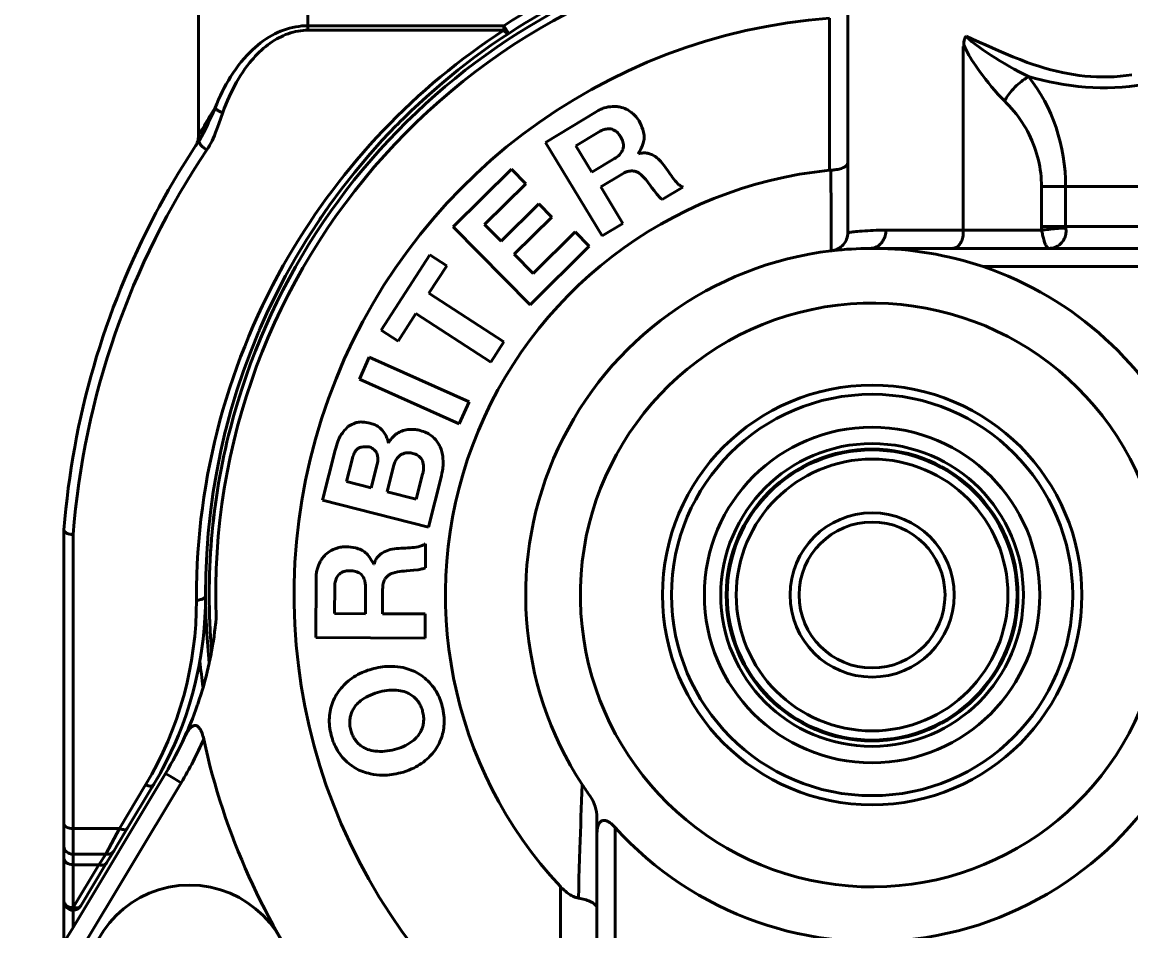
# Model space of a CAD drawing. Header units: millimetres. Extents: x 15 to 415, y 5 to 292.
# Drawn here: x 84.9 to 92.5, y 228.56 to 234.79 of the extents above; entities that cross this region are included whole.
import ezdxf

# ---------------------------------------------------------------- set-up
doc = ezdxf.new("R2010")
doc.units = ezdxf.units.MM
doc.layers.add('Annotations', color=7, linetype='Continuous')
doc.layers.add('Geometries', color=7, linetype='Continuous')
doc.styles.add('Shapr2', font='txt', dxfattribs={"height": 3.3495})
doc.dimstyles.new('ISO-25', dxfattribs={"dimtxt": 2.5, "dimasz": 2.5, "dimexe": 1.25, "dimexo": 0.625, "dimtad": 1, "dimtxsty": 'Standard', "dimcen": 2.5, "dimadec": 0, "dimazin": 0, "dimtfac": 1, "dimtmove": 0, "dimatfit": 3, "dimfxl": 1, "dimarcsym": 0})

# ---------------------------------------------------------------- blocks, each defined once
blk = doc.blocks.new('*D2')
at = {"layer": 'Annotations', "color": 0, "linetype": 'Continuous', "lineweight": 15}
for p, q in [((179.652, 228.9236), (179.652, 184.3288)), ((55.4198, 223.1803), (55.4198, 184.3288)), ((177.152, 185.5788), (57.9198, 185.5788))]:
    blk.add_line(p, q, dxfattribs=at)
at = {"layer": 'Annotations', "color": 0}
for points in [[(57.9198, 185.9955), (57.9198, 185.1621), (55.4198, 185.5788)], [(177.152, 185.1621), (177.152, 185.9955), (179.652, 185.5788)]]:
    blk.add_solid(points, dxfattribs=at)
at = {"layer": 'Defpoints', "color": 0}
for p in [(179.652, 229.5486), (55.4198, 223.8053), (55.4198, 185.5788)]:
    blk.add_point(p, dxfattribs=at)
at = {"layer": 'Annotations', "color": 0, "lineweight": 15, "insert": (117.8778, 188.2725), "char_height": 3.3495, "attachment_point": 5, "style": 'Shapr2'}
blk.add_mtext('\\A1;496,93', dxfattribs=at)

msp = doc.modelspace()

# ---------------------------------------------------------------- linework, layer by layer
at = {"layer": 'Geometries', "linetype": 'Continuous', "lineweight": 40}
for p, q in [((86.1093, 239.1743), (86.1093, 234.0103)), ((86.8593, 239.1743), (86.8593, 234.7657)), ((90.5609, 234.8688), (90.5609, 233.8274)), ((90.4359, 234.8168), (90.4359, 233.7754)), ((88.2022, 234.7657), (86.8593, 234.7657)), ((86.8593, 234.7495), (86.8593, 234.7657)), ((86.8593, 234.7345), (86.8593, 234.7495)), ((86.8593, 234.7345), (88.2022, 234.7345)), ((88.186, 234.6801), (88.2363, 234.7133)), ((88.2022, 234.7657), (88.2022, 234.7345)), ((88.2022, 234.7657), (88.2363, 234.7133)), ((91.3557, 234.6214), (91.3557, 234.6337)), ((91.3557, 234.6214), (91.3522, 234.6228)), ((91.3522, 233.3649), (91.3522, 234.6228)), ((86.2229, 234.2028), (86.2226, 234.202)), ((88.4887, 233.9663), (88.8346, 234.1759)), ((87.5013, 234.1182), (87.4705, 234.0871)), ((87.505, 234.1218), (87.5013, 234.1182)), ((88.8507, 234.0358), (88.6962, 233.9422)), ((86.0907, 233.9445), (86.1028, 233.9628)), ((86.1155, 233.9817), (86.1028, 233.9628)), ((88.8775, 233.3249), (88.4887, 233.9663)), ((86.0887, 233.9415), (86.0891, 233.942)), ((86.0887, 233.9415), (86.089, 233.9419)), ((86.0887, 233.9415), (86.0889, 233.9418)), ((86.0888, 233.9416), (86.0898, 233.9431)), ((86.089, 233.9419), (86.0892, 233.9421)), ((86.0895, 233.9427), (86.0891, 233.942)), ((86.0892, 233.9421), (86.0895, 233.9427)), ((86.0894, 233.9425), (86.0896, 233.9428)), ((86.0895, 233.9427), (86.0903, 233.9438)), ((86.0898, 233.9431), (86.0895, 233.9427)), ((86.0899, 233.9432), (86.0896, 233.9428)), ((86.0898, 233.9431), (86.0907, 233.9445)), ((86.0898, 233.9431), (86.0903, 233.9438)), ((86.0899, 233.9433), (86.0898, 233.9431)), ((88.6962, 233.9422), (88.8056, 233.7616)), ((89.1255, 233.8904), (89.1266, 233.8886)), ((88.8056, 233.7616), (88.961, 233.8558)), ((90.5609, 233.8274), (90.5609, 233.3479)), ((87.8559, 233.3873), (88.2547, 233.7818)), ((88.2547, 233.7818), (88.3522, 233.6832)), ((89.0086, 233.7471), (88.8666, 233.661)), ((90.4444, 233.7759), (90.4359, 233.7754)), ((88.3522, 233.6832), (88.0706, 233.4047)), ((88.8666, 233.661), (89.0185, 233.4104)), ((89.4299, 233.6598), (89.2889, 233.5743)), ((91.8882, 233.6649), (91.8882, 233.3899)), ((91.8882, 233.6649), (91.9653, 233.6649)), ((91.9653, 233.6649), (92.0537, 233.6649)), ((94.3272, 233.6649), (92.0537, 233.6649)), ((92.0537, 233.3899), (92.0537, 233.6649)), ((87.0029, 233.5289), (86.9587, 233.4656)), ((88.1837, 233.2904), (88.4421, 233.546)), ((88.4421, 233.546), (88.5322, 233.4549)), ((86.9587, 233.4656), (86.931, 233.4248)), ((88.5322, 233.4549), (88.2738, 233.1993)), ((88.3833, 232.8541), (87.8559, 233.3873)), ((88.0706, 233.4047), (88.1837, 233.2904)), ((88.403, 233.0686), (88.6906, 233.353)), ((88.6906, 233.353), (88.7881, 233.2544)), ((89.0185, 233.4104), (88.8775, 233.3249)), ((91.3522, 233.3649), (90.8215, 233.3649)), ((91.8891, 233.3649), (91.3522, 233.3649)), ((91.3522, 233.3271), (91.3522, 233.3649)), ((91.8882, 233.3899), (91.9653, 233.3899)), ((91.9653, 233.3899), (92.0537, 233.3899)), ((94.3272, 233.3899), (92.0537, 233.3899)), ((87.3607, 232.6806), (87.6949, 233.1962)), ((87.6949, 233.1962), (87.8113, 233.1208)), ((88.2738, 233.1993), (88.403, 233.0686)), ((88.7881, 233.2544), (88.3833, 232.8541)), ((90.456, 233.2245), (90.456, 233.2245)), ((90.456, 233.2245), (90.4561, 233.2245)), ((91.2797, 233.2399), (90.739, 233.2399)), ((91.9402, 233.2399), (91.2797, 233.2399)), ((91.9391, 233.2399), (91.9402, 233.2399)), ((93.7272, 233.2399), (91.9402, 233.2399)), ((91.9402, 233.2399), (91.9428, 233.2399)), ((87.8113, 233.1208), (87.689, 232.9322)), ((91.4876, 233.1149), (93.7272, 233.1149)), ((87.689, 232.9322), (88.2021, 232.5997)), ((86.5779, 232.795), (86.5323, 232.6929)), ((87.5993, 232.7938), (87.4771, 232.6051)), ((88.1124, 232.4613), (87.5993, 232.7938)), ((86.5248, 232.6756), (86.5218, 232.6685)), ((86.5252, 232.6763), (86.5248, 232.6756)), ((86.5271, 232.6809), (86.5252, 232.6763)), ((86.5323, 232.6929), (86.5271, 232.6809)), ((87.4771, 232.6051), (87.3607, 232.6806)), ((88.2021, 232.5997), (88.1124, 232.4613)), ((87.2119, 232.343), (87.2791, 232.4936)), ((87.2791, 232.4936), (87.964, 232.188)), ((87.8968, 232.0374), (87.2119, 232.343)), ((87.964, 232.188), (87.8968, 232.0374)), ((86.2966, 231.999), (86.2955, 231.9946)), ((86.9586, 231.5138), (87.0456, 231.857)), ((87.1618, 231.7939), (87.1233, 231.6422)), ((87.2934, 231.5991), (87.3347, 231.762)), ((87.4467, 231.7466), (87.4023, 231.5714)), ((87.6019, 231.5208), (87.6455, 231.6929)), ((87.7749, 231.6818), (87.6856, 231.3295)), ((87.1233, 231.6422), (87.2934, 231.5991)), ((87.6856, 231.3295), (86.9586, 231.5138)), ((87.4023, 231.5714), (87.6019, 231.5208)), ((85.1868, 231.3118), (85.1868, 229.2965)), ((85.2493, 229.2654), (85.2493, 231.2788)), ((87.666, 231.2158), (87.6654, 231.0508)), ((87.3104, 231.0763), (87.3125, 231.0763)), ((86.9136, 230.5726), (86.9151, 230.977)), ((87.043, 230.9177), (87.0423, 230.737)), ((87.2535, 230.7362), (87.2542, 230.9179)), ((86.095, 230.8474), (86.095, 230.8429)), ((86.095, 230.8296), (86.095, 230.8429)), ((86.1575, 230.8695), (86.1575, 230.8632)), ((86.1575, 230.8632), (86.1575, 230.861)), ((86.1575, 230.8584), (86.1575, 230.861)), ((87.3717, 230.9017), (87.3711, 230.7358)), ((87.0423, 230.737), (87.2535, 230.7362)), ((87.3711, 230.7358), (87.6642, 230.7347)), ((87.6642, 230.7347), (87.6636, 230.5698)), ((87.6636, 230.5698), (86.9136, 230.5726)), ((86.1993, 230.4803), (86.1996, 230.4819)), ((86.2036, 230.5045), (86.2053, 230.5141)), ((86.1041, 230.1164), (86.1098, 230.1331)), ((85.8829, 229.6418), (85.2493, 228.5873)), ((85.8037, 229.5689), (85.8488, 229.6439)), ((85.8829, 229.6418), (85.9143, 229.6229)), ((85.9143, 229.6229), (85.9901, 229.5774)), ((85.9901, 229.5774), (85.2963, 228.4229)), ((85.7469, 229.5645), (85.5671, 229.2654)), ((85.6207, 229.2643), (85.7901, 229.5463)), ((85.7901, 229.5463), (85.7921, 229.5496)), ((85.7901, 229.5463), (85.7902, 229.5464)), ((85.7902, 229.5464), (85.8004, 229.5634)), ((85.7921, 229.5496), (85.7997, 229.5621)), ((85.7997, 229.5621), (85.8004, 229.5634)), ((85.8004, 229.5634), (85.8038, 229.569)), ((85.8004, 229.5634), (85.8036, 229.5688)), ((85.8036, 229.5688), (85.8037, 229.5689)), ((88.8404, 229.3402), (88.8404, 229.2248)), ((85.1868, 229.2965), (85.1868, 229.1423)), ((85.5671, 229.2654), (85.2493, 229.2654)), ((85.2493, 229.0891), (85.2493, 229.2654)), ((85.5671, 229.2654), (85.5125, 229.1615)), ((85.5502, 229.147), (85.6207, 229.2643)), ((88.9654, 227.4149), (88.9654, 229.2722)), ((85.5125, 229.1615), (85.4744, 229.0891)), ((88.8404, 229.2248), (88.8404, 228.7194)), ((85.1868, 229.1423), (85.1868, 229.0612)), ((85.4744, 229.0891), (85.2493, 229.0891)), ((85.2493, 229.017), (85.2493, 229.0891)), ((85.4744, 229.0891), (85.4258, 229.017)), ((85.4793, 229.029), (85.528, 229.1101)), ((85.528, 229.1101), (85.5502, 229.147)), ((85.1868, 229.0612), (85.1868, 228.7676)), ((85.2493, 229.017), (85.4258, 229.017)), ((85.4258, 229.017), (85.2493, 228.7234)), ((85.2493, 228.7234), (85.2493, 229.017)), ((85.3029, 228.7354), (85.4793, 229.029)), ((88.5904, 228.8675), (88.5904, 227.4149)), ((85.1868, 228.7676), (85.1868, 228.4833)), ((85.2493, 228.5873), (85.2493, 228.7051)), ((88.8404, 228.7194), (88.8404, 227.4149)), ((85.2493, 228.5873), (85.1868, 228.4833))]:
    msp.add_line(p, q, dxfattribs=at)
at = {"layer": 'Geometries', "linetype": 'Continuous', "lineweight": 40, "flags": 128}
for points in [[(86.2757, 234.1709), (86.2858, 234.1983), (86.2965, 234.2255), (86.3076, 234.2523), (86.3192, 234.2787), (86.3313, 234.3046), (86.3437, 234.3297), (86.3565, 234.3543), (86.3697, 234.3783), (86.3834, 234.4018), (86.3978, 234.4251), (86.4126, 234.4477), (86.4278, 234.4697), (86.4434, 234.4909), (86.4594, 234.5114), (86.4722, 234.527), (86.4853, 234.5421), (86.4985, 234.5566), (86.5119, 234.5706), (86.5255, 234.5841), (86.5402, 234.5979), (86.555, 234.611), (86.5699, 234.6234), (86.5851, 234.6353), (86.6004, 234.6465), (86.6158, 234.657), (86.6304, 234.6663), (86.6451, 234.675), (86.6599, 234.6831), (86.6748, 234.6906), (86.6897, 234.6975), (86.7067, 234.7047), (86.7237, 234.711), (86.7408, 234.7166), (86.7578, 234.7214), (86.7749, 234.7255), (86.7919, 234.7287), (86.8089, 234.7313), (86.8258, 234.7331), (86.8426, 234.7342), (86.8593, 234.7345)], [(86.8593, 234.7657), (86.8383, 234.7652), (86.8173, 234.7638), (86.7963, 234.7614), (86.7754, 234.7582), (86.7545, 234.7539), (86.7337, 234.7488), (86.713, 234.7427), (86.6925, 234.7357), (86.672, 234.7278), (86.6517, 234.719), (86.6316, 234.7092), (86.6116, 234.6986), (86.5919, 234.6871), (86.5723, 234.6747), (86.553, 234.6614), (86.5339, 234.6473), (86.5151, 234.6323), (86.4966, 234.6165), (86.4783, 234.5999), (86.4603, 234.5825), (86.4427, 234.5642), (86.4225, 234.542), (86.4028, 234.5187), (86.3836, 234.4943), (86.3648, 234.469), (86.3467, 234.4428), (86.329, 234.4156)], [(88.2022, 234.7345), (88.2057, 234.7305), (88.2092, 234.7269), (88.2127, 234.7236), (88.2161, 234.7207), (88.2193, 234.7182), (88.2224, 234.7161), (88.2253, 234.7144), (88.228, 234.7132), (88.2305, 234.7125), (88.2327, 234.7123), (88.2346, 234.7126), (88.2363, 234.7133)], [(87.505, 234.1218), (87.5668, 234.1822), (87.6713, 234.2793), (87.7788, 234.373), (87.8891, 234.4634), (88.0022, 234.5503), (88.118, 234.6336), (88.186, 234.6801)], [(91.373, 234.6945), (91.3703, 234.6915), (91.3678, 234.6881), (91.3657, 234.6845), (91.3638, 234.6807), (91.3622, 234.6765), (91.3606, 234.672), (91.3593, 234.6669), (91.3581, 234.6612), (91.3571, 234.655), (91.3563, 234.6483), (91.3559, 234.6411), (91.3557, 234.6337)], [(91.3557, 234.6337), (91.3622, 234.6191), (91.3691, 234.6048), (91.3763, 234.5909), (91.3836, 234.5773), (91.3912, 234.5639), (91.4014, 234.5467), (91.4119, 234.5298), (91.4227, 234.513), (91.4374, 234.491), (91.4525, 234.4692), (91.4677, 234.4478), (91.4833, 234.4266), (91.5038, 234.3996), (91.5247, 234.3732), (91.5459, 234.3474), (91.5676, 234.3222), (91.5897, 234.2976), (91.6121, 234.2737), (91.6349, 234.2505)], [(92.5087, 234.4293), (92.4685, 234.4236), (92.428, 234.4192), (92.3874, 234.4162), (92.3467, 234.4146), (92.3059, 234.4143), (92.265, 234.4154), (92.2258, 234.4177), (92.1867, 234.4211), (92.1477, 234.4255), (92.1088, 234.4311), (92.0701, 234.4376), (92.0317, 234.4451), (91.9936, 234.4536), (91.9521, 234.4639), (91.911, 234.4753), (91.8705, 234.4876), (91.8304, 234.5007), (91.7909, 234.5147), (91.7414, 234.5333), (91.6925, 234.5526), (91.6444, 234.5725), (91.5969, 234.5928), (91.5501, 234.6133), (91.5047, 234.6336), (91.4601, 234.654), (91.4162, 234.6743), (91.373, 234.6945)], [(91.7999, 234.4167), (91.7672, 234.4332), (91.7344, 234.4505), (91.7014, 234.4684), (91.6685, 234.4871), (91.6356, 234.5064), (91.6028, 234.5262), (91.5702, 234.5464), (91.5419, 234.5645), (91.5139, 234.5829), (91.4863, 234.6015), (91.4595, 234.6201), (91.4422, 234.6327), (91.4253, 234.6453), (91.4089, 234.6581), (91.4029, 234.6629), (91.3973, 234.6677), (91.3919, 234.6724), (91.387, 234.677), (91.3826, 234.6816), (91.3787, 234.686), (91.3755, 234.6903), (91.373, 234.6945)], [(86.329, 234.4156), (86.3141, 234.3911), (86.2996, 234.3659), (86.2856, 234.3401), (86.272, 234.3137), (86.2589, 234.2866), (86.2463, 234.259), (86.2342, 234.2308), (86.2229, 234.2028)], [(91.6349, 234.2505), (91.6406, 234.2603), (91.6466, 234.27), (91.653, 234.2797), (91.6598, 234.2894), (91.6669, 234.2989), (91.6763, 234.3107), (91.686, 234.3222), (91.6962, 234.3335), (91.7068, 234.3444), (91.7177, 234.3551), (91.7288, 234.3653), (91.7403, 234.3752), (91.7519, 234.3845), (91.7614, 234.3917), (91.7709, 234.3985), (91.7806, 234.405), (91.7902, 234.411), (91.7999, 234.4167)], [(91.8, 234.4167), (91.8472, 234.4038), (91.8951, 234.3918), (91.9436, 234.3808), (91.9927, 234.371), (92.0279, 234.3648)], [(92.0537, 233.6649), (92.0527, 233.7163), (92.0496, 233.7677), (92.0444, 233.8188), (92.0371, 233.8696), (92.0279, 233.92), (92.0166, 233.9698), (92.0033, 234.019), (91.9881, 234.0675), (91.9709, 234.1151), (91.9518, 234.1617), (91.9309, 234.2074), (91.9081, 234.2519), (91.8836, 234.2952), (91.8573, 234.3371), (91.8294, 234.3777), (91.8, 234.4167)], [(92.0279, 234.3648), (92.0423, 234.3624), (92.0914, 234.3552), (92.1407, 234.3492), (92.1903, 234.3447), (92.2401, 234.3416), (92.2908, 234.3399), (92.3415, 234.3399), (92.3921, 234.3415), (92.4426, 234.3448), (92.4928, 234.3497), (92.5418, 234.356), (92.5904, 234.3638), (92.5966, 234.3648)], [(91.6349, 234.2505), (91.6516, 234.2335), (91.6679, 234.2162), (91.6837, 234.1984), (91.6991, 234.1801), (91.7139, 234.1615), (91.7283, 234.1425), (91.7421, 234.1231), (91.7554, 234.1033), (91.7681, 234.0832), (91.7803, 234.0628), (91.7918, 234.042), (91.8028, 234.021), (91.8131, 233.9997), (91.8227, 233.9782), (91.8318, 233.9565), (91.8402, 233.9345), (91.8479, 233.9124), (91.8549, 233.8902), (91.8613, 233.8678), (91.867, 233.8454), (91.872, 233.8228), (91.8764, 233.8002), (91.88, 233.7776), (91.883, 233.755), (91.8853, 233.7324), (91.8869, 233.7098), (91.8879, 233.6873), (91.8882, 233.6649)], [(86.1154, 233.9815), (86.1303, 234.0055), (86.1441, 234.0308), (86.1573, 234.0574), (86.1701, 234.085), (86.1829, 234.1134), (86.1958, 234.1424), (86.209, 234.172), (86.2226, 234.202)], [(86.2226, 234.202), (86.2107, 234.1826), (86.1991, 234.1636), (86.193, 234.1536)], [(86.2226, 234.2021), (86.2254, 234.1989), (86.2285, 234.1957), (86.232, 234.1926), (86.2359, 234.1895), (86.2401, 234.1866), (86.2446, 234.1838), (86.2494, 234.1812), (86.2544, 234.1787), (86.2596, 234.1764), (86.2649, 234.1743), (86.2703, 234.1725), (86.2757, 234.1709)], [(88.8346, 234.1759), (88.8413, 234.18), (88.8481, 234.1838), (88.855, 234.1875), (88.8621, 234.1909), (88.8692, 234.194), (88.8765, 234.197), (88.8839, 234.1997), (88.8913, 234.2021), (88.9049, 234.2058), (88.9187, 234.2088), (88.9329, 234.2109), (88.9471, 234.2122)], [(88.9471, 234.2122), (88.9549, 234.2124), (88.9627, 234.2124), (88.9706, 234.212), (88.9784, 234.2114), (88.9862, 234.2104), (88.9939, 234.2091), (89.0016, 234.2075), (89.0093, 234.2056), (89.0202, 234.2023), (89.0309, 234.1983), (89.0415, 234.1937), (89.0518, 234.1884)], [(89.0518, 234.1884), (89.0649, 234.1799), (89.0713, 234.1755), (89.0777, 234.171), (89.0831, 234.1668), (89.0884, 234.1625), (89.0936, 234.1579), (89.0985, 234.1531), (89.1042, 234.1469), (89.1096, 234.1404), (89.1148, 234.1337), (89.1223, 234.1233), (89.1296, 234.1128)], [(86.193, 234.1536), (86.1879, 234.1453), (86.1773, 234.1278), (86.1673, 234.111), (86.1579, 234.0952), (86.1492, 234.0804), (86.1412, 234.0668), (86.1354, 234.0567), (86.1301, 234.0475), (86.1254, 234.0392), (86.1213, 234.0318), (86.1177, 234.0255), (86.1147, 234.0201), (86.1124, 234.0159), (86.1107, 234.0128), (86.1097, 234.0109), (86.1093, 234.0103)], [(86.1672, 233.9154), (86.1767, 233.9303), (86.1857, 233.9456), (86.194, 233.961), (86.2018, 233.9768), (86.2091, 233.9927), (86.2181, 234.0137), (86.2266, 234.0349), (86.2348, 234.0562), (86.2487, 234.0944), (86.2622, 234.1326), (86.2757, 234.1709)], [(89.1296, 234.1128), (89.1363, 234.0986), (89.1428, 234.0844), (89.149, 234.07), (89.1546, 234.0554), (89.1578, 234.0456), (89.1606, 234.0356), (89.1628, 234.0254), (89.1644, 234.0152), (89.1651, 234.0049), (89.165, 233.9962), (89.1642, 233.9875), (89.1628, 233.9788), (89.1609, 233.9702), (89.1585, 233.9617), (89.1558, 233.9534), (89.1506, 233.9404), (89.1449, 233.9277), (89.1387, 233.9152), (89.1322, 233.9028), (89.1255, 233.8904)], [(87.0029, 233.5289), (87.0078, 233.5358), (87.0924, 233.6507), (87.1805, 233.7628), (87.2722, 233.8721), (87.3671, 233.9785), (87.4654, 234.0819), (87.4705, 234.0871)], [(88.9358, 234.0586), (88.928, 234.0586), (88.9202, 234.0586), (88.9124, 234.0582), (88.9046, 234.0575), (88.8968, 234.0562), (88.8892, 234.0542), (88.8816, 234.0515), (88.8742, 234.0483), (88.8682, 234.0454), (88.8624, 234.0423), (88.8507, 234.0358)], [(89.0016, 234.0057), (88.9978, 234.0125), (88.9935, 234.0191), (88.9887, 234.0255), (88.9834, 234.0314), (88.9767, 234.0377), (88.9695, 234.0433), (88.9615, 234.0483), (88.953, 234.0526), (88.9446, 234.0559), (88.9358, 234.0586)], [(86.0899, 233.9433), (86.0934, 233.9492), (86.0976, 233.9573), (86.1011, 233.9657), (86.1041, 233.9744)], [(86.0903, 233.9438), (86.0906, 233.9444), (86.0912, 233.9453), (86.0917, 233.9461), (86.0922, 233.9469), (86.0927, 233.9475), (86.0928, 233.9478)], [(86.0928, 233.9478), (86.0931, 233.9482), (86.0935, 233.9488), (86.0939, 233.9494), (86.0943, 233.9499), (86.0946, 233.9505), (86.095, 233.951), (86.0953, 233.9516), (86.0957, 233.9521), (86.0962, 233.9529), (86.0968, 233.9538), (86.0975, 233.9549), (86.0982, 233.9558)], [(86.1041, 233.9744), (86.1064, 233.9832), (86.108, 233.9921), (86.109, 234.0012), (86.1093, 234.0103)], [(86.1672, 233.9154), (86.1609, 233.9187), (86.1548, 233.9225), (86.1488, 233.9266), (86.1431, 233.9309), (86.1376, 233.9354), (86.1326, 233.9401), (86.128, 233.9448), (86.124, 233.9496), (86.1206, 233.9543), (86.1178, 233.9589), (86.1156, 233.9634), (86.1142, 233.9677), (86.1134, 233.9716), (86.1133, 233.9753), (86.1139, 233.9786), (86.1153, 233.9814)], [(89.0194, 233.9207), (89.0208, 233.9284), (89.0217, 233.9362), (89.022, 233.9442), (89.0217, 233.9521), (89.0205, 233.9613), (89.0186, 233.9703), (89.0157, 233.9793), (89.012, 233.9881), (89.0072, 233.9971), (89.0016, 234.0057)], [(86.0888, 233.9416), (86.0424, 233.87), (85.972, 233.7566), (85.9043, 233.6416), (85.8395, 233.525), (85.8173, 233.4836)], [(88.961, 233.8558), (88.9705, 233.8614), (88.9796, 233.8677), (88.9874, 233.8742), (88.9947, 233.8814), (89.0015, 233.8893), (89.0076, 233.8979), (89.011, 233.9033), (89.014, 233.9089), (89.0169, 233.9147), (89.0194, 233.9207)], [(89.1266, 233.8886), (89.142, 233.8917), (89.1497, 233.893), (89.1575, 233.8939), (89.1653, 233.8943), (89.1731, 233.8941), (89.1811, 233.893), (89.189, 233.8914), (89.1953, 233.8897), (89.2015, 233.8878), (89.2138, 233.8837)], [(89.2138, 233.8837), (89.2208, 233.8803), (89.2277, 233.8766), (89.2345, 233.8727), (89.2411, 233.8684), (89.251, 233.8613), (89.2605, 233.8536), (89.2696, 233.8452), (89.2782, 233.8362)], [(89.2782, 233.8362), (89.2882, 233.8241), (89.298, 233.812), (89.3073, 233.7999), (89.3162, 233.7875), (89.3249, 233.7749), (89.3335, 233.7622)], [(90.5609, 233.8274), (90.5605, 233.8234), (90.5594, 233.8194), (90.5575, 233.8155), (90.5548, 233.8116), (90.5515, 233.8078), (90.5474, 233.8041), (90.5426, 233.8006), (90.5371, 233.7972), (90.531, 233.7939), (90.5243, 233.7909)], [(89.0834, 233.7715), (89.0756, 233.7708), (89.0678, 233.7699), (89.0601, 233.7688), (89.0524, 233.7672), (89.0474, 233.7658), (89.0424, 233.7641), (89.0375, 233.7622), (89.0327, 233.7601), (89.0265, 233.7571), (89.0205, 233.7538), (89.0086, 233.7471)], [(89.1422, 233.7464), (89.1329, 233.7533), (89.1282, 233.7566), (89.1232, 233.7597), (89.1181, 233.7625), (89.1128, 233.7649), (89.1072, 233.7668), (89.1014, 233.7683), (89.0924, 233.7701), (89.0834, 233.7715)], [(89.2034, 233.6748), (89.1945, 233.6876), (89.185, 233.7), (89.175, 233.7122), (89.1646, 233.724), (89.1536, 233.7354), (89.1422, 233.7464)], [(89.3335, 233.7622), (89.342, 233.7491), (89.351, 233.7363), (89.3593, 233.7251), (89.3679, 233.7141), (89.3768, 233.7033), (89.386, 233.6927)], [(90.5243, 233.7909), (90.5169, 233.7882), (90.509, 233.7857), (90.5004, 233.7834), (90.4913, 233.7813), (90.4819, 233.7796), (90.4723, 233.7782), (90.4655, 233.7774), (90.4585, 233.7767), (90.4515, 233.7762), (90.4444, 233.7759)], [(90.4444, 233.7759), (90.4454, 233.4665), (90.4463, 233.2233)], [(89.2517, 233.6113), (89.2324, 233.6359), (89.2178, 233.6552), (89.2034, 233.6748)], [(89.386, 233.6927), (89.3959, 233.6829), (89.401, 233.6783), (89.4065, 233.6739), (89.412, 233.6699), (89.4179, 233.6664), (89.4239, 233.663), (89.4299, 233.6598)], [(89.2889, 233.5743), (89.2788, 233.5828), (89.2739, 233.5872), (89.2692, 233.5917), (89.2646, 233.5965), (89.2603, 233.6013), (89.2517, 233.6113)], [(86.5779, 232.795), (86.5787, 232.7968), (86.6405, 232.9253), (86.7063, 233.0519), (86.7759, 233.1764), (86.8495, 233.2986), (86.9268, 233.4184), (86.931, 233.4248)], [(90.8215, 233.3649), (90.7983, 233.3647), (90.7761, 233.3643), (90.7549, 233.3637), (90.7348, 233.363), (90.7157, 233.3622), (90.6977, 233.3613), (90.6778, 233.3601), (90.6594, 233.3588), (90.6426, 233.3574), (90.6273, 233.3561), (90.6155, 233.3549), (90.6049, 233.3538), (90.5954, 233.3527), (90.587, 233.3517), (90.5798, 233.3507), (90.5738, 233.3499), (90.5681, 233.3491), (90.5641, 233.3484), (90.5617, 233.348), (90.5609, 233.3479)], [(90.8215, 233.3649), (90.8212, 233.3551), (90.8202, 233.3454), (90.8186, 233.3358), (90.8163, 233.3264), (90.8135, 233.3172), (90.81, 233.3083), (90.8059, 233.2997), (90.8013, 233.2916), (90.7962, 233.2839), (90.7905, 233.2767), (90.7844, 233.27), (90.7779, 233.2639), (90.771, 233.2585), (90.7638, 233.2537), (90.7562, 233.2496), (90.7484, 233.2461), (90.7404, 233.2434), (90.7322, 233.2415), (90.724, 233.2403), (90.7156, 233.2399)], [(91.8882, 233.3899), (91.8885, 233.3759), (91.8891, 233.3649)], [(91.8891, 233.3649), (91.9002, 233.3663), (91.9119, 233.3676), (91.924, 233.369), (91.9366, 233.3703), (91.9495, 233.3716), (91.9628, 233.3729), (91.9764, 233.3742), (91.9891, 233.3753), (92.002, 233.3764), (92.015, 233.3775), (92.0281, 233.3786), (92.0413, 233.3796), (92.0546, 233.3805)], [(91.8891, 233.3649), (91.8909, 233.3566), (91.8927, 233.3483), (91.8945, 233.3402), (91.8963, 233.3321), (91.8982, 233.3242), (91.9, 233.3165), (91.9019, 233.3091), (91.9039, 233.3019), (91.9059, 233.2951), (91.9079, 233.2885), (91.9099, 233.2823), (91.912, 233.2765)], [(92.0312, 233.2838), (92.036, 233.2903), (92.0404, 233.2972), (92.0443, 233.3044), (92.0477, 233.3119), (92.0507, 233.3198), (92.0531, 233.3279), (92.0549, 233.3363), (92.0561, 233.3449), (92.0567, 233.3537), (92.0567, 233.3626), (92.056, 233.3715), (92.0546, 233.3805)], [(92.0546, 233.3805), (92.0539, 233.3858), (92.0537, 233.3899)], [(91.2797, 233.2399), (91.2857, 233.2403), (91.2917, 233.2414), (91.2975, 233.2434), (91.3033, 233.246), (91.3089, 233.2494), (91.3143, 233.2535), (91.3195, 233.2583), (91.3244, 233.2638), (91.3291, 233.2698), (91.3335, 233.2765)], [(91.3335, 233.2765), (91.3376, 233.2838), (91.3414, 233.2917), (91.3447, 233.2999), (91.3476, 233.3086), (91.3501, 233.3177), (91.3522, 233.3271)], [(91.912, 233.2765), (91.9147, 233.2697), (91.9175, 233.2636), (91.9202, 233.2581), (91.923, 233.2533), (91.9258, 233.2492), (91.9287, 233.2459), (91.9315, 233.2433), (91.9344, 233.2414), (91.9373, 233.2403), (91.9391, 233.2399)], [(91.9428, 233.2399), (91.9504, 233.2403), (91.9605, 233.2417), (91.9706, 233.2439), (91.9804, 233.2471), (91.99, 233.2511), (91.9977, 233.2551), (92.0051, 233.2598), (92.0122, 233.265), (92.019, 233.2707), (92.0253, 233.277), (92.0312, 233.2838)], [(90.4556, 233.2245), (90.4557, 233.2245), (90.4558, 233.2245), (90.4559, 233.2245), (90.456, 233.2245)], [(90.4561, 233.2245), (90.4561, 233.2245), (90.4564, 233.2246), (90.4566, 233.2246), (90.4569, 233.2247), (90.4572, 233.2247), (90.4575, 233.2247), (90.4578, 233.2248), (90.4581, 233.2248), (90.4587, 233.2249), (90.4594, 233.225), (90.4601, 233.2251), (90.4605, 233.2252), (90.4609, 233.2252), (90.4613, 233.2253), (90.4619, 233.2254), (90.4626, 233.2255), (90.4633, 233.2256), (90.4642, 233.2257), (90.4652, 233.2258), (90.4663, 233.226), (90.4676, 233.2261), (90.4689, 233.2263), (90.4704, 233.2265), (90.4721, 233.2267), (90.4739, 233.2269), (90.476, 233.2272), (90.4784, 233.2274), (90.4811, 233.2278), (90.484, 233.2281), (90.4873, 233.2284), (90.4909, 233.2288), (90.4948, 233.2292), (90.4988, 233.2297), (90.5032, 233.2301), (90.5079, 233.2305), (90.5131, 233.231), (90.5186, 233.2315)], [(86.2966, 231.999), (86.3314, 232.1287), (86.3724, 232.2652), (86.4178, 232.4005), (86.4673, 232.5342), (86.5209, 232.6664), (86.5218, 232.6685)], [(87.1331, 232.0184), (87.1424, 232.0238), (87.1517, 232.029), (87.1612, 232.034), (87.1708, 232.0386), (87.1807, 232.0426), (87.1909, 232.046), (87.198, 232.0477), (87.2052, 232.0491), (87.2125, 232.0499), (87.2213, 232.0503), (87.2301, 232.0502), (87.239, 232.0496), (87.2478, 232.0486), (87.2597, 232.0469), (87.2715, 232.0448), (87.2834, 232.0426)], [(86.1575, 230.8695), (86.1592, 231.0036), (86.1653, 231.1461), (86.1758, 231.2884), (86.1908, 231.4302), (86.2101, 231.5715), (86.2339, 231.7122), (86.2621, 231.852), (86.2931, 231.9852)], [(86.2931, 231.9852), (86.2946, 231.9909), (86.2955, 231.9946)], [(87.0456, 231.857), (87.0498, 231.872), (87.0542, 231.887), (87.0589, 231.9019), (87.0642, 231.9167), (87.069, 231.9288), (87.0745, 231.9406), (87.0806, 231.9521), (87.0877, 231.9635), (87.0955, 231.9745), (87.1037, 231.9851), (87.1109, 231.9936), (87.1182, 232.002), (87.1331, 232.0184)], [(87.2834, 232.0426), (87.2983, 232.038), (87.3057, 232.0355), (87.3131, 232.0328), (87.3198, 232.03), (87.3265, 232.0268), (87.3329, 232.0232), (87.3393, 232.0192), (87.3454, 232.0148), (87.3514, 232.0101), (87.3604, 232.0023), (87.3692, 231.9943)], [(87.3692, 231.9943), (87.3785, 231.9818), (87.383, 231.9754), (87.3873, 231.9688), (87.3914, 231.9619), (87.3951, 231.9548), (87.3984, 231.9474), (87.4014, 231.9397), (87.4039, 231.9319), (87.4062, 231.924), (87.4087, 231.9146), (87.4111, 231.9052)], [(87.4111, 231.9052), (87.4149, 231.912), (87.419, 231.9186), (87.4234, 231.9252), (87.4281, 231.9315), (87.4342, 231.939), (87.4408, 231.9463), (87.4477, 231.9531), (87.4552, 231.9597), (87.4631, 231.9658), (87.4714, 231.9715), (87.479, 231.9762), (87.4868, 231.9805), (87.4948, 231.9844), (87.5031, 231.988)], [(87.5031, 231.9881), (87.513, 231.9912), (87.5231, 231.994), (87.5333, 231.9962), (87.5439, 231.9979), (87.5545, 231.9991), (87.5651, 231.9997), (87.5731, 231.9998), (87.5811, 231.9996), (87.5891, 231.9991), (87.5971, 231.9983), (87.6052, 231.9971), (87.6132, 231.9956), (87.6212, 231.9939), (87.6292, 231.9918)], [(87.6292, 231.9918), (87.6403, 231.9883), (87.6514, 231.9846), (87.6624, 231.9806), (87.6732, 231.9761), (87.6803, 231.9727), (87.6871, 231.969), (87.6938, 231.9649), (87.7003, 231.9603), (87.7067, 231.9554), (87.7128, 231.9502), (87.719, 231.9446), (87.725, 231.9389), (87.7369, 231.9271)], [(87.7369, 231.9271), (87.7417, 231.9209), (87.7462, 231.9146), (87.7506, 231.9081), (87.7548, 231.9014), (87.7587, 231.8946), (87.7623, 231.8877), (87.7657, 231.8806), (87.7689, 231.8734), (87.7724, 231.8643), (87.7756, 231.8549), (87.7783, 231.8455), (87.7806, 231.8358), (87.7825, 231.8259), (87.784, 231.816)], [(87.2727, 231.8806), (87.2641, 231.8807), (87.2555, 231.8806), (87.247, 231.8804), (87.2385, 231.8798), (87.23, 231.8787), (87.2217, 231.8771), (87.2163, 231.8755), (87.211, 231.8736), (87.2059, 231.8712), (87.2012, 231.8682), (87.1968, 231.8647), (87.1928, 231.8608), (87.1891, 231.8565), (87.1858, 231.8519), (87.1813, 231.8446), (87.1774, 231.837), (87.1739, 231.8291), (87.1708, 231.821), (87.1679, 231.8128), (87.1652, 231.8046), (87.1618, 231.7939)], [(87.3307, 231.8383), (87.3266, 231.845), (87.322, 231.8513), (87.3166, 231.8574), (87.3107, 231.8629), (87.3049, 231.8673), (87.2988, 231.8711), (87.2921, 231.8745), (87.2851, 231.8772), (87.279, 231.8791), (87.2727, 231.8806)], [(87.3347, 231.762), (87.3371, 231.7713), (87.3387, 231.7808), (87.3396, 231.7898), (87.3396, 231.7988), (87.3389, 231.8081), (87.3373, 231.8173), (87.3361, 231.8226), (87.3345, 231.8279), (87.3328, 231.8331), (87.3307, 231.8383)], [(87.4941, 231.8245), (87.4827, 231.8138), (87.4773, 231.8082), (87.4721, 231.8023), (87.4673, 231.7961), (87.463, 231.7895), (87.4593, 231.7824), (87.4561, 231.775), (87.4534, 231.768), (87.4511, 231.7609), (87.4467, 231.7466)], [(87.5795, 231.8343), (87.5719, 231.8364), (87.5643, 231.8379), (87.5564, 231.839), (87.5484, 231.8394), (87.5391, 231.8392), (87.5299, 231.838), (87.5204, 231.8359), (87.5113, 231.8328), (87.5026, 231.829), (87.4941, 231.8245)], [(87.6437, 231.7861), (87.6398, 231.7929), (87.6355, 231.7994), (87.6304, 231.8057), (87.6248, 231.8115), (87.6188, 231.8167), (87.6123, 231.8213), (87.6051, 231.8254), (87.5976, 231.8288), (87.5887, 231.832), (87.5795, 231.8343)], [(87.6455, 231.6929), (87.6473, 231.6989), (87.6488, 231.705), (87.6501, 231.7112), (87.6511, 231.7174), (87.6522, 231.729), (87.6524, 231.7349), (87.6524, 231.7407), (87.6516, 231.7521), (87.6499, 231.7634), (87.6472, 231.7749), (87.6437, 231.786)], [(87.784, 231.816), (87.7853, 231.7994), (87.7862, 231.7828), (87.7865, 231.7717), (87.7865, 231.7605), (87.786, 231.7494), (87.7853, 231.7409), (87.7843, 231.7324), (87.7817, 231.7155), (87.7784, 231.6986), (87.7749, 231.6818)], [(85.1868, 231.3124), (85.1868, 231.3122), (85.1869, 231.3118)], [(85.1868, 231.3118), (85.1872, 231.3087), (85.1881, 231.3056), (85.1896, 231.3026), (85.1916, 231.2997), (85.1942, 231.2968), (85.1974, 231.2941), (85.2011, 231.2916), (85.2052, 231.2892)], [(85.2052, 231.2892), (85.2097, 231.287), (85.2146, 231.285), (85.2199, 231.2833), (85.2254, 231.2818), (85.2312, 231.2806), (85.2372, 231.2797), (85.2432, 231.2791), (85.2493, 231.2788)], [(87.615, 231.1955), (87.6285, 231.1988), (87.6351, 231.2007), (87.6417, 231.2031), (87.648, 231.2058), (87.6541, 231.2089), (87.6601, 231.2123), (87.666, 231.2158)], [(86.9428, 231.0919), (86.9467, 231.0987), (86.9508, 231.1054), (86.9552, 231.1119), (86.9599, 231.1182), (86.9647, 231.1243), (86.9699, 231.1302), (86.9752, 231.136), (86.9809, 231.1415), (86.9894, 231.1491), (86.9984, 231.1561), (87.0079, 231.1628), (87.0177, 231.1688)], [(87.0177, 231.1688), (87.0318, 231.1756), (87.0389, 231.1788), (87.0461, 231.1818), (87.0525, 231.1843), (87.0589, 231.1866), (87.0655, 231.1885), (87.0722, 231.1902), (87.0805, 231.1919), (87.0889, 231.1931), (87.0973, 231.194), (87.1101, 231.195), (87.1228, 231.1957)], [(87.1228, 231.1957), (87.1384, 231.1941), (87.1539, 231.1923), (87.1694, 231.19), (87.1848, 231.1871), (87.1949, 231.1848), (87.2049, 231.1819), (87.2147, 231.1785), (87.2242, 231.1745), (87.2334, 231.1698), (87.2408, 231.1651), (87.2478, 231.1599), (87.2545, 231.1542), (87.2608, 231.1481), (87.2668, 231.1417), (87.2724, 231.135), (87.2808, 231.1238), (87.2887, 231.1123), (87.2962, 231.1004), (87.3034, 231.0884), (87.3104, 231.0763)], [(87.3125, 231.0763), (87.3179, 231.091), (87.3208, 231.0983), (87.3241, 231.1054), (87.3279, 231.1123), (87.3322, 231.1188), (87.3372, 231.1251), (87.3427, 231.131), (87.3474, 231.1355), (87.3522, 231.1398), (87.3622, 231.1481)], [(87.3622, 231.1481), (87.3687, 231.1523), (87.3755, 231.1563), (87.3824, 231.16), (87.3895, 231.1635), (87.4007, 231.1682), (87.4123, 231.1723), (87.4242, 231.1757), (87.4363, 231.1783)], [(87.4363, 231.1783), (87.4518, 231.1805), (87.4673, 231.1825), (87.4825, 231.1841), (87.4977, 231.1853), (87.513, 231.1862), (87.5283, 231.1869)], [(87.5283, 231.1869), (87.5439, 231.1874), (87.5595, 231.1883), (87.5734, 231.1896), (87.5873, 231.1912), (87.6012, 231.1931), (87.615, 231.1955)], [(86.9151, 230.977), (86.9151, 230.9848), (86.9154, 230.9926), (86.9159, 231.0005), (86.9167, 231.0083), (86.9177, 231.016), (86.919, 231.0237), (86.9205, 231.0314), (86.9223, 231.0391), (86.9262, 231.0526), (86.9309, 231.0659), (86.9365, 231.0791), (86.9428, 231.0919)], [(87.068, 231.0022), (87.0639, 230.9955), (87.0599, 230.9888), (87.0561, 230.982), (87.0526, 230.9749), (87.0497, 230.9676), (87.0475, 230.9601), (87.0458, 230.9522), (87.0446, 230.9443), (87.044, 230.9376), (87.0436, 230.931), (87.043, 230.9177)], [(87.1474, 231.0308), (87.1396, 231.0311), (87.1318, 231.0308), (87.1238, 231.03), (87.116, 231.0286), (87.1071, 231.0262), (87.0986, 231.0229), (87.0901, 231.0187), (87.082, 231.0137), (87.0748, 231.0082), (87.068, 231.0022)], [(87.2293, 231.0015), (87.2234, 231.0067), (87.2172, 231.0116), (87.2106, 231.016), (87.2036, 231.0199), (87.1952, 231.0237), (87.1865, 231.0267), (87.1773, 231.029), (87.1679, 231.0304), (87.1577, 231.031), (87.1474, 231.0307)], [(87.2542, 230.9179), (87.2535, 230.9336), (87.2529, 230.9414), (87.252, 230.9491), (87.2506, 230.9569), (87.2486, 230.9644), (87.2458, 230.972), (87.2424, 230.9793), (87.2394, 230.985), (87.2361, 230.9906), (87.2293, 231.0015)], [(87.442, 231.0154), (87.4313, 231.0111), (87.4259, 231.0088), (87.4207, 231.0062), (87.4157, 231.0033), (87.4109, 231), (87.4063, 230.9962), (87.402, 230.9921), (87.3958, 230.9853), (87.3899, 230.9784)], [(87.535, 231.0303), (87.5194, 231.0293), (87.5039, 231.0278), (87.4883, 231.0256), (87.4728, 231.0228), (87.4574, 231.0194), (87.442, 231.0154)], [(87.6144, 231.0384), (87.5833, 231.0348), (87.5592, 231.0324), (87.535, 231.0303)], [(87.6654, 231.0508), (87.6529, 231.0467), (87.6466, 231.0448), (87.6402, 231.0431), (87.6338, 231.0417), (87.6273, 231.0405), (87.6144, 231.0384)], [(87.3899, 230.9784), (87.3864, 230.9713), (87.3831, 230.9643), (87.3801, 230.957), (87.3774, 230.9497), (87.376, 230.9446), (87.3748, 230.9395), (87.3739, 230.9343), (87.3732, 230.9291), (87.3726, 230.9223), (87.3722, 230.9155), (87.3717, 230.9017)], [(86.1575, 230.861), (86.1571, 230.8576), (86.156, 230.8542), (86.1541, 230.8509), (86.1515, 230.8477), (86.1483, 230.8447), (86.1444, 230.8419), (86.1399, 230.8393), (86.1349, 230.8369), (86.1291, 230.8348), (86.1228, 230.833), (86.1162, 230.8316), (86.1093, 230.8305), (86.1022, 230.8298), (86.095, 230.8296)], [(86.1188, 230.4127), (86.1228, 230.436), (86.1326, 230.4988), (86.1407, 230.5619), (86.1483, 230.6365), (86.1536, 230.7112), (86.1567, 230.7861), (86.1575, 230.8584)], [(86.2257, 230.6625), (86.227, 230.6746), (86.23, 230.706)], [(86.2053, 230.5141), (86.2062, 230.5197), (86.2111, 230.5501), (86.2156, 230.581), (86.2198, 230.612), (86.2236, 230.6432), (86.2257, 230.6625)], [(86.1829, 230.3984), (86.1834, 230.4003), (86.1896, 230.4298), (86.1955, 230.4596), (86.1993, 230.4803)], [(86.1996, 230.4819), (86.201, 230.4896), (86.2036, 230.5045)], [(86.0679, 230.1878), (86.084, 230.2493), (86.0985, 230.3112), (86.1115, 230.3734), (86.1188, 230.4127)], [(86.1406, 230.2313), (86.1448, 230.2462), (86.1532, 230.2764), (86.1613, 230.307), (86.169, 230.3378), (86.1764, 230.3689), (86.1829, 230.3984)], [(87.3101, 230.3607), (87.3253, 230.3645), (87.3406, 230.3678), (87.356, 230.3706), (87.3716, 230.3728), (87.3871, 230.3744), (87.4027, 230.3755), (87.4184, 230.376), (87.4342, 230.3759), (87.4539, 230.3751), (87.4736, 230.3733), (87.4934, 230.3706), (87.513, 230.3671)], [(87.1247, 230.2659), (87.1368, 230.2758), (87.1492, 230.2854), (87.162, 230.2945), (87.1751, 230.3032), (87.1884, 230.3113), (87.202, 230.3191), (87.2159, 230.3263), (87.2301, 230.3331), (87.243, 230.3387), (87.2561, 230.3439), (87.2693, 230.3487), (87.2828, 230.3531), (87.2964, 230.3571), (87.3101, 230.3607)], [(87.513, 230.3671), (87.5264, 230.3632), (87.5397, 230.3593), (87.5528, 230.3551), (87.5659, 230.3506), (87.5787, 230.3458), (87.5912, 230.3404), (87.6034, 230.3343), (87.6152, 230.3276), (87.6267, 230.3202), (87.6379, 230.3123), (87.6489, 230.304), (87.6597, 230.2954), (87.6704, 230.2866), (87.681, 230.2777)], [(86.1098, 230.1331), (86.1147, 230.148), (86.1256, 230.1819), (86.1361, 230.2162), (86.1406, 230.2313)], [(87.0202, 230.1059), (87.0252, 230.1189), (87.0304, 230.1319), (87.0357, 230.1447), (87.0414, 230.1573), (87.0474, 230.1696), (87.054, 230.1817), (87.0611, 230.1933), (87.0689, 230.2045), (87.0773, 230.2153), (87.0862, 230.2258), (87.0955, 230.2361), (87.105, 230.2461), (87.1148, 230.2561), (87.1247, 230.2659)], [(87.681, 230.2777), (87.6919, 230.2664), (87.7022, 230.2547), (87.7122, 230.2425), (87.7216, 230.2299), (87.73, 230.2175), (87.738, 230.2048), (87.7454, 230.1917), (87.7523, 230.1783), (87.758, 230.166), (87.7633, 230.1535), (87.7681, 230.1409), (87.7725, 230.1279), (87.7764, 230.1147), (87.7798, 230.1014)], [(85.9442, 229.8405), (85.9464, 229.8456), (85.9713, 229.9042), (85.9986, 229.974), (86.0239, 230.0445), (86.047, 230.1158), (86.0679, 230.1878)], [(87.229, 230.1459), (87.2227, 230.1413), (87.2166, 230.1365), (87.2106, 230.1314), (87.2048, 230.126), (87.1992, 230.1205), (87.1939, 230.1148), (87.1888, 230.1089), (87.1839, 230.1027), (87.1763, 230.092), (87.1694, 230.0808), (87.1632, 230.0691), (87.1577, 230.0569)], [(87.3515, 230.201), (87.3355, 230.1967), (87.3197, 230.1918), (87.3041, 230.1861), (87.2887, 230.1796), (87.2733, 230.1723), (87.2582, 230.1643), (87.2434, 230.1554), (87.229, 230.1459)], [(87.4802, 230.211), (87.4644, 230.2124), (87.4485, 230.2131), (87.4325, 230.213), (87.4165, 230.2122), (87.4002, 230.2106), (87.3839, 230.2082), (87.3676, 230.205), (87.3515, 230.201)], [(87.5848, 230.1675), (87.5785, 230.1723), (87.5722, 230.1768), (87.5656, 230.1811), (87.5589, 230.1852), (87.552, 230.189), (87.545, 230.1925), (87.5379, 230.1958), (87.5306, 230.1987), (87.5184, 230.2029), (87.506, 230.2064), (87.4932, 230.2091), (87.4802, 230.211)], [(87.6456, 230.0667), (87.6437, 230.0742), (87.6415, 230.0817), (87.639, 230.0892), (87.6362, 230.0965), (87.6332, 230.1035), (87.6299, 230.1103), (87.6263, 230.1171), (87.6224, 230.1237), (87.6172, 230.1317), (87.6115, 230.1394), (87.6055, 230.1468), (87.5989, 230.154), (87.592, 230.161), (87.5848, 230.1675)], [(86.0307, 229.9279), (86.0414, 229.9528), (86.0545, 229.9843), (86.0673, 230.0162), (86.0797, 230.0486), (86.0918, 230.0813), (86.1034, 230.1144), (86.1041, 230.1164)], [(87.0192, 229.9044), (87.0153, 229.9195), (87.0121, 229.9348), (87.0094, 229.9504), (87.0075, 229.966), (87.0062, 229.9808), (87.0056, 229.9956), (87.0055, 230.0106), (87.0062, 230.0255), (87.0072, 230.039), (87.0088, 230.0525), (87.0109, 230.0659), (87.0135, 230.0793), (87.0166, 230.0927), (87.0202, 230.1059)], [(87.7798, 230.1014), (87.7837, 230.0863), (87.787, 230.071), (87.7896, 230.0555), (87.7916, 230.0398), (87.7929, 230.0249), (87.7935, 230.01), (87.7935, 229.9949), (87.7929, 229.9798), (87.7919, 229.9663), (87.7903, 229.9529), (87.7882, 229.9395), (87.7856, 229.926), (87.7825, 229.9126), (87.779, 229.8994)], [(87.1576, 230.0569), (87.1551, 230.0495), (87.1529, 230.042), (87.1509, 230.0344), (87.1493, 230.0267), (87.148, 230.0192), (87.147, 230.0116), (87.1463, 230.0039), (87.146, 229.9962), (87.146, 229.9865), (87.1465, 229.9769), (87.1476, 229.9672), (87.1491, 229.9574), (87.1512, 229.9477), (87.1537, 229.9381)], [(87.6418, 229.9495), (87.6443, 229.957), (87.6465, 229.9645), (87.6484, 229.9721), (87.65, 229.9798), (87.6512, 229.9874), (87.6522, 229.995), (87.6528, 230.0027), (87.6531, 230.0105), (87.653, 230.0198), (87.6525, 230.0292), (87.6515, 230.0385), (87.65, 230.048), (87.648, 230.0574), (87.6456, 230.0667)], [(86.1448, 229.877), (86.1425, 229.8873), (86.1398, 229.8976), (86.1368, 229.9078), (86.1333, 229.9177), (86.1295, 229.9274), (86.1251, 229.9367), (86.1219, 229.9426), (86.1184, 229.9482), (86.1147, 229.9534), (86.1116, 229.9571), (86.1084, 229.9604), (86.105, 229.9634), (86.1014, 229.9659), (86.0969, 229.9682), (86.0922, 229.9698), (86.0875, 229.9705), (86.0835, 229.9705), (86.0796, 229.97), (86.0759, 229.9689), (86.071, 229.9669), (86.0664, 229.9643), (86.0619, 229.9612), (86.0577, 229.9576), (86.0512, 229.9513), (86.0452, 229.9442), (86.0395, 229.9366), (86.0341, 229.9285), (86.0291, 229.9201), (86.0238, 229.9107), (86.0189, 229.9009), (86.0141, 229.8909)], [(86.0141, 229.8909), (86.0279, 229.9217), (86.0307, 229.9279)], [(87.1537, 229.9381), (87.1556, 229.9306), (87.1579, 229.9231), (87.1604, 229.9156), (87.1632, 229.9083), (87.1662, 229.9014), (87.1695, 229.8946), (87.1731, 229.888), (87.177, 229.8815), (87.1821, 229.8736), (87.1878, 229.866), (87.1937, 229.8587), (87.2003, 229.8516), (87.2071, 229.8447), (87.2143, 229.8383)], [(87.5721, 229.8604), (87.5783, 229.8651), (87.5844, 229.87), (87.5904, 229.8752), (87.5961, 229.8805), (87.6016, 229.8861), (87.6068, 229.8919), (87.6119, 229.8979), (87.6167, 229.9042), (87.624, 229.9148), (87.6306, 229.9259), (87.6366, 229.9375), (87.6418, 229.9496)], [(87.1187, 229.7278), (87.1078, 229.739), (87.0974, 229.7506), (87.0874, 229.7628), (87.0779, 229.7754), (87.0695, 229.7875), (87.0616, 229.8001), (87.0542, 229.813), (87.0473, 229.8262), (87.0414, 229.8387), (87.0361, 229.8514), (87.0312, 229.8643), (87.0267, 229.8775), (87.0227, 229.8909), (87.0192, 229.9044)], [(87.4537, 229.8064), (87.4691, 229.8106), (87.4844, 229.8154), (87.4995, 229.821), (87.5144, 229.8273), (87.5293, 229.8345), (87.5439, 229.8424), (87.5582, 229.8511), (87.5721, 229.8604)], [(87.779, 229.8994), (87.774, 229.8864), (87.769, 229.8735), (87.7637, 229.8607), (87.7581, 229.8481), (87.7522, 229.8358), (87.7457, 229.8238), (87.7386, 229.8121), (87.7309, 229.801), (87.7226, 229.7901), (87.7138, 229.7797), (87.7046, 229.7694), (87.695, 229.7594), (87.6853, 229.7495), (87.6755, 229.7397)], [(85.8483, 229.6466), (85.8631, 229.6741), (85.8924, 229.7306), (85.9201, 229.7878), (85.9442, 229.8405)], [(87.2143, 229.8382), (87.2205, 229.8335), (87.2269, 229.829), (87.2335, 229.8247), (87.2402, 229.8207), (87.2471, 229.8169), (87.2541, 229.8134), (87.2612, 229.8102), (87.2685, 229.8073), (87.281, 229.803), (87.2936, 229.7996), (87.3067, 229.7969), (87.3199, 229.7951)], [(87.3199, 229.7951), (87.3364, 229.7938), (87.3529, 229.7932), (87.3695, 229.7934), (87.3862, 229.7944), (87.4031, 229.7962), (87.42, 229.7988), (87.4369, 229.8022), (87.4537, 229.8064)], [(87.2881, 229.6393), (87.2747, 229.6431), (87.2613, 229.6469), (87.248, 229.651), (87.2349, 229.6554), (87.222, 229.6602), (87.2094, 229.6656), (87.1971, 229.6715), (87.1852, 229.6782), (87.1736, 229.6855), (87.1623, 229.6933), (87.1512, 229.7016), (87.1403, 229.7101), (87.1294, 229.7189), (87.1187, 229.7278)], [(87.6755, 229.7397), (87.6635, 229.7297), (87.6511, 229.7201), (87.6383, 229.711), (87.6252, 229.7023), (87.6119, 229.6941), (87.5983, 229.6865), (87.5843, 229.6793), (87.5701, 229.6726), (87.5518, 229.6649), (87.5333, 229.658), (87.5143, 229.652), (87.495, 229.6468)], [(85.8038, 229.569), (85.8325, 229.6184), (85.8483, 229.6466)], [(87.495, 229.6468), (87.4799, 229.6429), (87.4646, 229.6396), (87.4492, 229.6367), (87.4336, 229.6344), (87.4181, 229.6326), (87.4025, 229.6314), (87.3868, 229.6308), (87.3711, 229.6307), (87.3503, 229.6314), (87.3296, 229.6331), (87.3088, 229.6357), (87.2881, 229.6393)], [(85.7807, 229.5557), (85.7757, 229.556), (85.7703, 229.5568), (85.7647, 229.5581), (85.7589, 229.5598), (85.7529, 229.5619), (85.7469, 229.5645)], [(85.8004, 229.5634), (85.7986, 229.5611), (85.7961, 229.5591), (85.793, 229.5575), (85.7894, 229.5564), (85.7852, 229.5558), (85.7807, 229.5557)], [(88.7385, 229.5666), (88.7366, 229.5106), (88.7348, 229.4549), (88.7329, 229.3995), (88.7311, 229.3443), (88.7293, 229.2893), (88.7276, 229.2345), (88.7258, 229.18), (88.724, 229.1257), (88.7218, 229.0576), (88.7197, 228.9899), (88.7176, 228.9224), (88.7155, 228.8552), (88.7135, 228.7883)], [(88.8404, 229.2248), (88.8407, 229.2362), (88.8414, 229.2475), (88.8427, 229.2585), (88.8446, 229.2692), (88.8473, 229.2796), (88.8494, 229.2858), (88.8519, 229.2919), (88.8548, 229.2976), (88.8581, 229.3029), (88.862, 229.3077), (88.8664, 229.3119), (88.8697, 229.3143), (88.8732, 229.3164), (88.8771, 229.318)], [(88.8771, 229.318), (88.8822, 229.3194), (88.8876, 229.3201), (88.8933, 229.32), (88.8992, 229.3191), (88.9052, 229.3174), (88.9112, 229.3152), (88.9172, 229.3123), (88.923, 229.309), (88.9307, 229.304), (88.9381, 229.2984), (88.9453, 229.2924), (88.9522, 229.2859), (88.9589, 229.2792), (88.9654, 229.2722)], [(85.6009, 229.2566), (85.5959, 229.2569), (85.5906, 229.2577), (85.585, 229.259), (85.5792, 229.2607), (85.5732, 229.2628), (85.5671, 229.2654)], [(85.6207, 229.2643), (85.6188, 229.2619), (85.6163, 229.26), (85.6133, 229.2584), (85.6096, 229.2573), (85.6055, 229.2567), (85.6009, 229.2566)], [(85.528, 229.1101), (85.5254, 229.1062), (85.5223, 229.1026), (85.5187, 229.0993), (85.5148, 229.0964), (85.5106, 229.094), (85.506, 229.0919), (85.5012, 229.0903), (85.4961, 229.0891), (85.4909, 229.0884), (85.4855, 229.0882), (85.48, 229.0884), (85.4744, 229.0891)], [(85.4582, 229.015), (85.4533, 229.0141), (85.4481, 229.0138), (85.4427, 229.0139), (85.4372, 229.0145), (85.4315, 229.0155), (85.4258, 229.017)], [(85.4793, 229.029), (85.477, 229.0257), (85.4741, 229.0228), (85.4708, 229.0202), (85.467, 229.018), (85.4628, 229.0163), (85.4582, 229.015)], [(88.5904, 228.8675), (88.5986, 228.859), (88.607, 228.8507), (88.6156, 228.8427), (88.6246, 228.8349), (88.6339, 228.8274), (88.6434, 228.8204), (88.6506, 228.8154), (88.658, 228.8107), (88.6655, 228.8064), (88.6733, 228.8023), (88.6811, 228.7986), (88.689, 228.7953), (88.6951, 228.7931), (88.7012, 228.7912), (88.7074, 228.7896), (88.7135, 228.7883)], [(88.7135, 228.7883), (88.7252, 228.7861), (88.7364, 228.7836), (88.7472, 228.781), (88.7575, 228.7782), (88.7672, 228.7752)], [(88.7672, 228.7752), (88.777, 228.7719), (88.7861, 228.7684), (88.7946, 228.7648), (88.8024, 228.761), (88.8095, 228.7571), (88.8159, 228.7531), (88.8216, 228.749), (88.8266, 228.7449), (88.8308, 228.7406), (88.8343, 228.7363), (88.837, 228.7319), (88.8389, 228.7275), (88.84, 228.7231), (88.8404, 228.7187)]]:
    msp.add_lwpolyline(points, dxfattribs=at)
at = {"layer": 'Geometries', "linetype": 'Continuous', "lineweight": 40}
for centre, radius in [((90.7272, 230.8649), 1.4375), ((90.7272, 230.8649), 1.375), ((90.7272, 230.8649), 1.15), ((90.7272, 230.8649), 1.0375), ((90.7272, 230.8649), 1), ((90.7272, 230.8649), 0.9937), ((90.7272, 230.8649), 0.9312), ((90.7272, 230.8649), 0.5625), ((90.7272, 230.8649), 0.5), ((86.0478, 228.1652), 0.7125)]:
    msp.add_circle(centre, radius, dxfattribs=at)
for centre, radius, start, end in [((90.7325, 230.8793), 4.6375, 97.0869, 123.06695), ((90.733, 230.8698), 4.55, 92.51669, 165.52087), ((90.7325, 230.8793), 4.575, 97.0869, 123.06695), ((90.7272, 230.8649), 4.5, 93.92989, 182.02333), ((90.7272, 230.8649), 3.9627, 94.21608, 226.08086), ((90.7325, 230.8481), 4.6375, 123.06695, 149.68652), ((90.7325, 230.8481), 5.5, 146.10447, 175.50935), ((90.7272, 230.8649), 2.925, 95.71607, 223.07031), ((90.7325, 230.8793), 4.575, 144.60854, 146.19285), ((90.7325, 230.8793), 5.5625, 152.083, 175.53466), ((90.4359, 233.3479), 0.125, 318.34621, 0), ((90.4359, 233.3479), 0.125, 279.2951, 318.34621), ((90.7325, 230.8481), 4.6375, 149.68652, 180.00934), ((90.7272, 230.8649), 2.375, 96.78788, 213.14237), ((90.7272, 230.8649), 2.375, 96.56493, 96.78788), ((90.7272, 230.8649), 2.375, 90.27923, 96.56493), ((90.7272, 230.8649), 2.375, 89.71629, 90.27923), ((90.7272, 230.8649), 2.375, 71.32609, 89.71629), ((90.7272, 230.8649), 2.375, 24.04873, 71.32609), ((90.7272, 230.8649), 2, 22.71913, 339.38758), ((90.7326, 230.8682), 4.55, 165.50058, 184.89033), ((90.733, 230.8698), 4.55, 165.52087, 184.89288), ((90.7325, 230.8793), 4.575, 165.83377, 166.01187), ((83.6575, 230.8199), 2.4375, 329, 0.22877), ((90.7325, 230.8793), 4.575, 180.24542, 186.03428), ((90.7325, 230.8793), 4.6375, 185.77375, 188.03197), ((83.74, 230.9294), 2.5, 328.99996, 335.45757), ((83.74, 230.9294), 2.625, 329, 336.36603), ((90.7272, 230.8649), 4.6877, 192.16608, 216.44132), ((90.7272, 230.8649), 2.375, 222.11556, 335.84881), ((90.7325, 230.8793), 5.0375, 194.16274, 194.19574), ((90.7272, 230.8649), 2.375, 213.14237, 215.51101), ((88.5904, 229.3402), 0.25, 0.00117, 35.50985), ((85.2493, 228.7676), 0.0625, 180, 270), ((85.2493, 228.7676), 0.0625, 270, 329)]:
    msp.add_arc(centre, radius, start, end, dxfattribs=at)
for centre, major_axis, ratio, start_param, end_param in [((85.2493, 229.2965), (0.0625, 0), 0.498573, 3.141589, 4.712389), ((85.2493, 229.1423), (0.0625, 0), 0.851161, 3.141592, 4.712389), ((85.2493, 229.0612), (0.0625, 0), 0.707107, 3.141593, 4.712389), ((85.2493, 228.7676), (-0.0625, 0), 0.707107, 0, 1.570796), ((85.2493, 228.7676), (-0.0536, 0.0322), 0.650802, 1.943556, 3.141593)]:
    msp.add_ellipse(centre, major_axis=major_axis, ratio=ratio, start_param=start_param, end_param=end_param, dxfattribs=at)

# ---------------------------------------------------------------- dimensions: what is measured, and where the dimension line sits
at = {"layer": 'Annotations', "linetype": 'Continuous', "lineweight": 15}
dim = msp.add_linear_dim(base=(55.4198, 185.5788), p1=(179.652, 229.5486), p2=(55.4198, 223.8053), dimstyle='ISO-25', override={"dimscale": 1, "dimgap": 0.7, "dimdec": 2, "dimlfac": 4, "dimrnd": 0.01, "dimzin": 8, "dimdsep": 44, "dimtxsty": 'Shapr2', "dimse1": 0, "dimse2": 0, "dimadec": 2, "dimtol": 0, "dimlim": 0, "dimtp": 0, "dimtm": 0, "dimtfac": 0.6, "dimtdec": 8, "dimfrac": 2, "dimtolj": 1, "dimlwd": 15, "dimlwe": 15}, dxfattribs=at)
dim.commit()
dim.dimension.update_dxf_attribs({"geometry": '*D2', "text_midpoint": (117.8778, 185.5788), "dimtype": 160})

doc.saveas('drawing.dxf')
